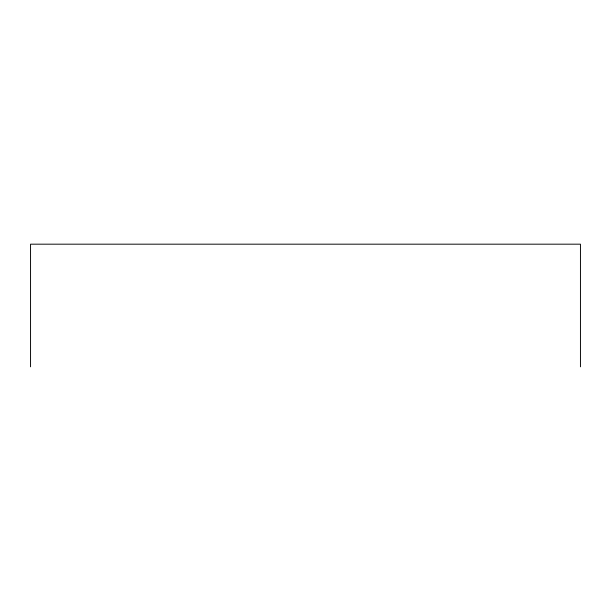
<?xml version="1.0" encoding="UTF-8"?>
<svg xmlns="http://www.w3.org/2000/svg" width="611" height="611" viewBox="0 0 611 611"><rect width="100%" height="100%" fill="white"/><g stroke="black" fill="none" stroke-linecap="round" stroke-linejoin="round"><path stroke-width="0.92" d="M580.45 366.821L580.45 244.179L30.55 244.179L30.55 366.821"/></g></svg>
